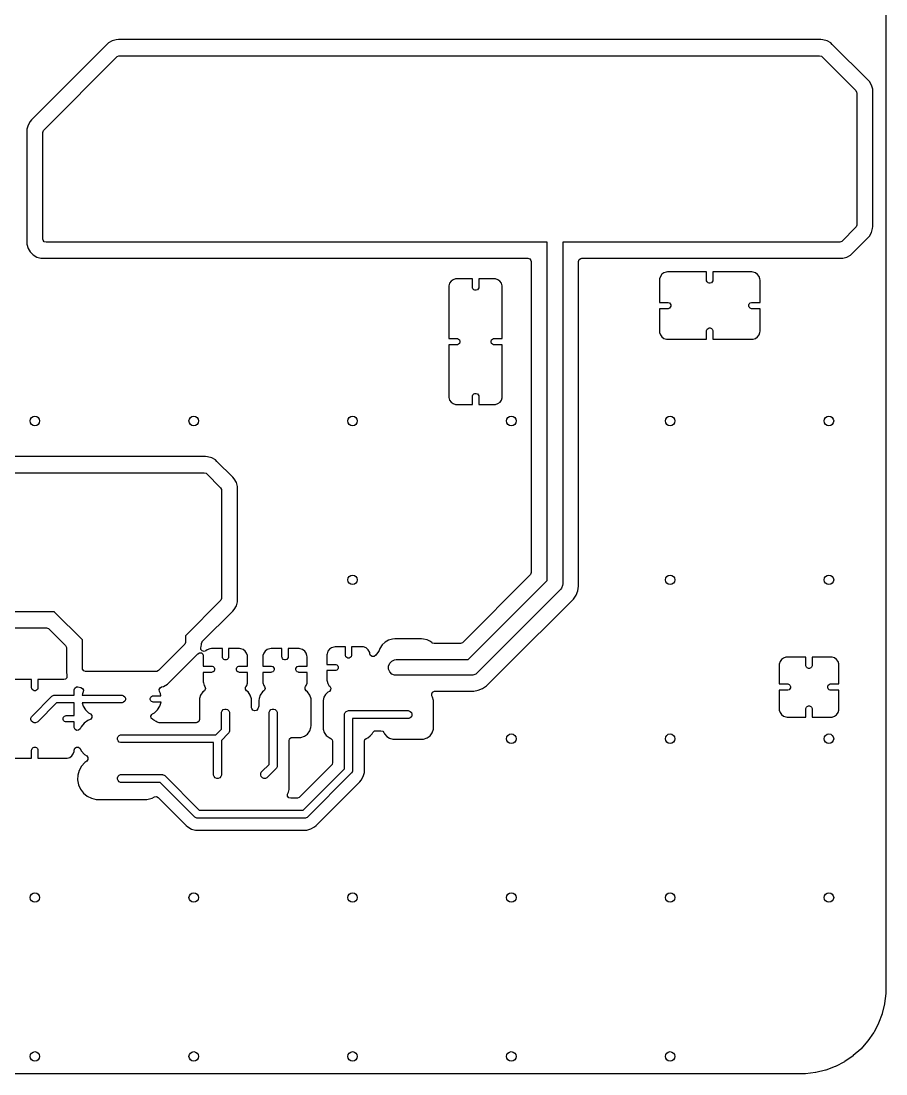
# Model space of a CAD drawing. Header units: inches. Extents: x 5.8 to 18, y -6.4 to -1.3.
# Drawn here: x 16.918 to 18.007, y -6.36 to -5.035 of the extents above; entities that cross this region are included whole.
import ezdxf

# ---------------------------------------------------------------- set-up
doc = ezdxf.new("R2010")
doc.units = ezdxf.units.IN
doc.header["$MEASUREMENT"] = 0
doc.layers.add('F.Cu', color=13, linetype='CONTINUOUS', true_color=0xc83434)

msp = doc.modelspace()

# ---------------------------------------------------------------- linework, layer by layer
at = {"layer": 'F.Cu', "linetype": 'CONTINUOUS'}
for p, q in [((18.0074, -4.1264), (18.0074, -6.2523)), ((17.0282, -5.0623), (17.0262, -5.0641)), ((17.0328, -5.0596), (17.0282, -5.0623)), ((17.038, -5.0582), (17.0328, -5.0596)), ((17.0407, -5.0581), (17.038, -5.0582)), ((17.9255, -5.0581), (17.0407, -5.0581)), ((17.9281, -5.0583), (17.9255, -5.0581)), ((17.9333, -5.0597), (17.9281, -5.0583)), ((17.9379, -5.0623), (17.9333, -5.0597)), ((17.9398, -5.0641), (17.9379, -5.0623)), ((17.0262, -5.0641), (16.9315, -5.1591)), ((17.9848, -5.1091), (17.9398, -5.0641)), ((16.9468, -5.1722), (17.0393, -5.0794)), ((17.0393, -5.0794), (17.0415, -5.0783)), ((17.0415, -5.0783), (17.0422, -5.0783)), ((17.0422, -5.0783), (17.9239, -5.0783)), ((17.9239, -5.0783), (17.9262, -5.079)), ((17.9262, -5.079), (17.9267, -5.0794)), ((17.9267, -5.0794), (17.9694, -5.1222)), ((17.9866, -5.111), (17.9848, -5.1091)), ((17.9893, -5.1155), (17.9866, -5.111)), ((17.9907, -5.1206), (17.9893, -5.1155)), ((17.9694, -5.1222), (17.9705, -5.1244)), ((17.9705, -5.1244), (17.9706, -5.125)), ((17.9706, -5.125), (17.9706, -5.2915)), ((17.9907, -5.1233), (17.9907, -5.1206)), ((17.9907, -5.2932), (17.9907, -5.1233)), ((16.927, -5.1656), (16.9256, -5.1707)), ((16.9297, -5.161), (16.927, -5.1656)), ((16.9315, -5.1591), (16.9297, -5.161)), ((16.9256, -5.1707), (16.9255, -5.1733)), ((16.9255, -5.1733), (16.9255, -5.3131)), ((16.9456, -5.175), (16.9464, -5.1726)), ((16.9456, -5.3092), (16.9456, -5.175)), ((16.9464, -5.1726), (16.9468, -5.1722)), ((17.9694, -5.2943), (17.9517, -5.3121)), ((17.9698, -5.2939), (17.9694, -5.2943)), ((17.9706, -5.2915), (17.9698, -5.2939)), ((17.9865, -5.3055), (17.9892, -5.3009)), ((17.9892, -5.3009), (17.9906, -5.2958)), ((17.9906, -5.2958), (17.9907, -5.2932)), ((16.9255, -5.3131), (16.9256, -5.3157)), ((16.9458, -5.3105), (16.9456, -5.3092)), ((16.9473, -5.3125), (16.9458, -5.3105)), ((16.9496, -5.3132), (16.9473, -5.3125)), ((17.5807, -5.3132), (16.9496, -5.3132)), ((17.5807, -5.7392), (17.5807, -5.3132)), ((17.9489, -5.3132), (17.6004, -5.3132)), ((17.6004, -5.3132), (17.6004, -5.7432)), ((17.9495, -5.3132), (17.9489, -5.3132)), ((17.9517, -5.3121), (17.9495, -5.3132)), ((17.9648, -5.3274), (17.9847, -5.3075)), ((17.9847, -5.3075), (17.9865, -5.3055)), ((16.9256, -5.3157), (16.927, -5.3209)), ((16.927, -5.3209), (16.9296, -5.3254)), ((16.9296, -5.3254), (16.9333, -5.3292)), ((17.9629, -5.3293), (17.9648, -5.3274)), ((16.9333, -5.3292), (16.9379, -5.3318)), ((16.9379, -5.3318), (16.943, -5.3333)), ((16.943, -5.3333), (16.9456, -5.3334)), ((16.9456, -5.3334), (17.5565, -5.3334)), ((17.5565, -5.3334), (17.5589, -5.3341)), ((17.5589, -5.3341), (17.5603, -5.3361)), ((17.5603, -5.3361), (17.5605, -5.3374)), ((17.5605, -5.3374), (17.5605, -5.7291)), ((17.6204, -5.3374), (17.6212, -5.335)), ((17.6204, -5.3608), (17.6204, -5.3374)), ((17.6212, -5.335), (17.6232, -5.3336)), ((17.6232, -5.3336), (17.6244, -5.3334)), ((17.6244, -5.3334), (17.9506, -5.3334)), ((17.9506, -5.3334), (17.9532, -5.3333)), ((17.9532, -5.3333), (17.9583, -5.3319)), ((17.9583, -5.3319), (17.9629, -5.3293)), ((17.7252, -5.3535), (17.7233, -5.3561)), ((17.7277, -5.3517), (17.7252, -5.3535)), ((17.7308, -5.3507), (17.7277, -5.3517)), ((17.7324, -5.3506), (17.7308, -5.3507)), ((17.7815, -5.3506), (17.7324, -5.3506)), ((17.7815, -5.3508), (17.7815, -5.3506)), ((17.7815, -5.3608), (17.7815, -5.3508)), ((17.8385, -5.3506), (17.7894, -5.3506)), ((17.7894, -5.3506), (17.7894, -5.3508)), ((17.7894, -5.3508), (17.7894, -5.3608)), ((17.8401, -5.3507), (17.8385, -5.3506)), ((17.8433, -5.3517), (17.8401, -5.3507)), ((17.8458, -5.3536), (17.8433, -5.3517)), ((17.8477, -5.3562), (17.8458, -5.3536)), ((17.4569, -5.3679), (17.4568, -5.3695)), ((17.4579, -5.3648), (17.4569, -5.3679)), ((17.4597, -5.3622), (17.4579, -5.3648)), ((17.4623, -5.3604), (17.4597, -5.3622)), ((17.4654, -5.3594), (17.4623, -5.3604)), ((17.467, -5.3593), (17.4654, -5.3594)), ((17.4867, -5.3593), (17.467, -5.3593)), ((17.4867, -5.3594), (17.4867, -5.3593)), ((17.4867, -5.3697), (17.4867, -5.3594)), ((17.5141, -5.3593), (17.4945, -5.3593)), ((17.4945, -5.3593), (17.4945, -5.3594)), ((17.4945, -5.3594), (17.4945, -5.3697)), ((17.5156, -5.3594), (17.5141, -5.3593)), ((17.5187, -5.3605), (17.5156, -5.3594)), ((17.5212, -5.3623), (17.5187, -5.3605)), ((17.5231, -5.3649), (17.5212, -5.3623)), ((17.5241, -5.368), (17.5231, -5.3649)), ((17.5242, -5.3696), (17.5241, -5.368)), ((17.6204, -5.7433), (17.6204, -5.3608)), ((17.7224, -5.3592), (17.7223, -5.3608)), ((17.7223, -5.3608), (17.7223, -5.389)), ((17.7233, -5.3561), (17.7224, -5.3592)), ((17.7816, -5.3616), (17.7815, -5.3608)), ((17.7822, -5.363), (17.7816, -5.3616)), ((17.7833, -5.3641), (17.7822, -5.363)), ((17.7847, -5.3647), (17.7833, -5.3641)), ((17.7862, -5.3647), (17.7847, -5.3647)), ((17.7877, -5.3641), (17.7862, -5.3647)), ((17.7887, -5.363), (17.7877, -5.3641)), ((17.7893, -5.3616), (17.7887, -5.363)), ((17.7894, -5.3608), (17.7893, -5.3616)), ((17.8487, -5.3593), (17.8477, -5.3562)), ((17.8488, -5.3609), (17.8487, -5.3593)), ((17.8488, -5.389), (17.8488, -5.3609)), ((17.4568, -5.3695), (17.4568, -5.4344)), ((17.4867, -5.3704), (17.4867, -5.3697)), ((17.4873, -5.3719), (17.4867, -5.3704)), ((17.4884, -5.3729), (17.4873, -5.3719)), ((17.4898, -5.3735), (17.4884, -5.3729)), ((17.4914, -5.3735), (17.4898, -5.3735)), ((17.4928, -5.3729), (17.4914, -5.3735)), ((17.4939, -5.3719), (17.4928, -5.3729)), ((17.4945, -5.3704), (17.4939, -5.3719)), ((17.4945, -5.3697), (17.4945, -5.3704)), ((17.5242, -5.4344), (17.5242, -5.3696)), ((17.7223, -5.389), (17.7325, -5.389)), ((17.7325, -5.389), (17.7333, -5.389)), ((17.7333, -5.389), (17.7347, -5.3896)), ((17.7347, -5.3896), (17.7358, -5.3907)), ((17.7358, -5.3951), (17.7347, -5.3962)), ((17.7358, -5.3907), (17.7364, -5.3921)), ((17.7364, -5.3937), (17.7358, -5.3951)), ((17.7364, -5.3921), (17.7364, -5.3937)), ((17.8348, -5.3921), (17.8353, -5.3907)), ((17.8348, -5.3937), (17.8348, -5.3921)), ((17.8353, -5.3951), (17.8348, -5.3937)), ((17.8353, -5.3907), (17.8364, -5.3896)), ((17.8364, -5.3962), (17.8353, -5.3951)), ((17.8364, -5.3896), (17.8379, -5.389)), ((17.8379, -5.389), (17.8386, -5.389)), ((17.8386, -5.389), (17.8488, -5.389)), ((17.7325, -5.3968), (17.7223, -5.3968)), ((17.7223, -5.3968), (17.7223, -5.4251)), ((17.7333, -5.3968), (17.7325, -5.3968)), ((17.7347, -5.3962), (17.7333, -5.3968)), ((17.8379, -5.3968), (17.8364, -5.3962)), ((17.8386, -5.3968), (17.8379, -5.3968)), ((17.8488, -5.3968), (17.8386, -5.3968)), ((17.8488, -5.4251), (17.8488, -5.3968)), ((17.7833, -5.4217), (17.7847, -5.4211)), ((17.7847, -5.4211), (17.7862, -5.4211)), ((17.7862, -5.4211), (17.7877, -5.4217)), ((17.4568, -5.4344), (17.467, -5.4344)), ((17.467, -5.4344), (17.4677, -5.4345)), ((17.4677, -5.4345), (17.4692, -5.4351)), ((17.5118, -5.4351), (17.5132, -5.4345)), ((17.5132, -5.4345), (17.514, -5.4344)), ((17.514, -5.4344), (17.5242, -5.4344)), ((17.7223, -5.4251), (17.7224, -5.4266)), ((17.7224, -5.4266), (17.7234, -5.4297)), ((17.7234, -5.4297), (17.7253, -5.4323)), ((17.7253, -5.4323), (17.7278, -5.4342)), ((17.7278, -5.4342), (17.7309, -5.4353)), ((17.7815, -5.425), (17.7816, -5.4242)), ((17.7815, -5.4352), (17.7815, -5.425)), ((17.7816, -5.4242), (17.7822, -5.4228)), ((17.7822, -5.4228), (17.7833, -5.4217)), ((17.7877, -5.4217), (17.7887, -5.4228)), ((17.7887, -5.4228), (17.7893, -5.4242)), ((17.7893, -5.4242), (17.7894, -5.425)), ((17.7894, -5.425), (17.7894, -5.4352)), ((17.8401, -5.4353), (17.8433, -5.4343)), ((17.8433, -5.4343), (17.8458, -5.4324)), ((17.8458, -5.4324), (17.8477, -5.4298)), ((17.8477, -5.4298), (17.8487, -5.4267)), ((17.8487, -5.4267), (17.8488, -5.4251)), ((17.467, -5.4423), (17.4568, -5.4423)), ((17.4568, -5.4423), (17.4568, -5.5072)), ((17.4677, -5.4422), (17.467, -5.4423)), ((17.4692, -5.4416), (17.4677, -5.4422)), ((17.4692, -5.4351), (17.4702, -5.4362)), ((17.4702, -5.4406), (17.4692, -5.4416)), ((17.4702, -5.4362), (17.4708, -5.4376)), ((17.4708, -5.4391), (17.4702, -5.4406)), ((17.4708, -5.4376), (17.4708, -5.4391)), ((17.5102, -5.4376), (17.5107, -5.4362)), ((17.5102, -5.4391), (17.5102, -5.4376)), ((17.5107, -5.4406), (17.5102, -5.4391)), ((17.5107, -5.4362), (17.5118, -5.4351)), ((17.5118, -5.4416), (17.5107, -5.4406)), ((17.5132, -5.4422), (17.5118, -5.4416)), ((17.514, -5.4423), (17.5132, -5.4422)), ((17.5242, -5.4423), (17.514, -5.4423)), ((17.5242, -5.5072), (17.5242, -5.4423)), ((17.7309, -5.4353), (17.7324, -5.4354)), ((17.7324, -5.4354), (17.7815, -5.4354)), ((17.7815, -5.4354), (17.7815, -5.4352)), ((17.7894, -5.4352), (17.7894, -5.4354)), ((17.7894, -5.4354), (17.8385, -5.4354)), ((17.8385, -5.4354), (17.8401, -5.4353)), ((17.4568, -5.5072), (17.4569, -5.5088)), ((17.4569, -5.5088), (17.4579, -5.5119)), ((17.4579, -5.5119), (17.4597, -5.5145)), ((17.4867, -5.5065), (17.4873, -5.5051)), ((17.4867, -5.5073), (17.4867, -5.5065)), ((17.4867, -5.5173), (17.4867, -5.5073)), ((17.4873, -5.5051), (17.4884, -5.504)), ((17.4884, -5.504), (17.4898, -5.5034)), ((17.4898, -5.5034), (17.4914, -5.5034)), ((17.4914, -5.5034), (17.4928, -5.504)), ((17.4928, -5.504), (17.4939, -5.5051)), ((17.4939, -5.5051), (17.4945, -5.5065)), ((17.4945, -5.5065), (17.4945, -5.5073)), ((17.4945, -5.5073), (17.4945, -5.5173)), ((17.5214, -5.5145), (17.5232, -5.512)), ((17.5232, -5.512), (17.5242, -5.5089)), ((17.5242, -5.5089), (17.5242, -5.5072)), ((17.4597, -5.5145), (17.4623, -5.5164)), ((17.4623, -5.5164), (17.4654, -5.5174)), ((17.4654, -5.5174), (17.467, -5.5174)), ((17.467, -5.5174), (17.4867, -5.5174)), ((17.4867, -5.5174), (17.4867, -5.5173)), ((17.4945, -5.5173), (17.4945, -5.5174)), ((17.4945, -5.5174), (17.5142, -5.5174)), ((17.5142, -5.5174), (17.5158, -5.5174)), ((17.5158, -5.5174), (17.5188, -5.5164)), ((17.5188, -5.5164), (17.5214, -5.5145)), ((17.1505, -5.5831), (16.8355, -5.5831)), ((17.1531, -5.5833), (17.1505, -5.5831)), ((17.1583, -5.5847), (17.1531, -5.5833)), ((17.1629, -5.5873), (17.1583, -5.5847)), ((17.1648, -5.5891), (17.1629, -5.5873)), ((17.1848, -5.6091), (17.1648, -5.5891)), ((16.8256, -5.6033), (17.1489, -5.6033)), ((17.1489, -5.6033), (17.1512, -5.604)), ((17.1512, -5.604), (17.1517, -5.6044)), ((17.1517, -5.6044), (17.1694, -5.6222)), ((17.1866, -5.611), (17.1848, -5.6091)), ((17.1893, -5.6155), (17.1866, -5.611)), ((17.1907, -5.6206), (17.1893, -5.6155)), ((17.1694, -5.6222), (17.1705, -5.6244)), ((17.1705, -5.6244), (17.1706, -5.625)), ((17.1706, -5.625), (17.1706, -5.7616)), ((17.1907, -5.6233), (17.1907, -5.6206)), ((17.1907, -5.7631), (17.1907, -5.6233)), ((17.5594, -5.7319), (17.4739, -5.8174)), ((17.4811, -5.8387), (17.5807, -5.7392)), ((17.5598, -5.7315), (17.5594, -5.7319)), ((17.5605, -5.7291), (17.5598, -5.7315)), ((17.5975, -5.7502), (17.4922, -5.8555)), ((17.5987, -5.7487), (17.5975, -5.7502)), ((17.6002, -5.7452), (17.5987, -5.7487)), ((17.5987, -5.7487), (17.5987, -5.7487)), ((17.6004, -5.7432), (17.6002, -5.7452)), ((17.6171, -5.7575), (17.6193, -5.752)), ((17.6193, -5.752), (17.6204, -5.7462)), ((17.6204, -5.7462), (17.6204, -5.7433)), ((17.1694, -5.7644), (17.1252, -5.8086)), ((17.1698, -5.7639), (17.1694, -5.7644)), ((17.1706, -5.7616), (17.1698, -5.7639)), ((17.1893, -5.7709), (17.1906, -5.7658)), ((17.1906, -5.7658), (17.1907, -5.7631)), ((17.5305, -5.8457), (17.6117, -5.7645)), ((17.6117, -5.7645), (17.6138, -5.7624)), ((17.6138, -5.7624), (17.6171, -5.7575)), ((16.9601, -5.7786), (16.6894, -5.7786)), ((16.9603, -5.7787), (16.9601, -5.7786)), ((16.9954, -5.8138), (16.9603, -5.7787)), ((16.9603, -5.7787), (16.9603, -5.7787)), ((17.1464, -5.8159), (17.1848, -5.7775)), ((17.1848, -5.7775), (17.1866, -5.7756)), ((17.1866, -5.7756), (17.1893, -5.7709)), ((16.7674, -5.7987), (16.9502, -5.7987)), ((16.9502, -5.7987), (16.9526, -5.7995)), ((16.9526, -5.7995), (16.9531, -5.7999)), ((16.9531, -5.7999), (16.9741, -5.821)), ((16.9954, -5.8139), (16.9954, -5.8138)), ((16.9954, -5.8138), (16.9954, -5.8138)), ((16.9954, -5.8496), (16.9954, -5.8139)), ((17.1243, -5.8193), (17.1239, -5.8197)), ((17.1251, -5.8169), (17.1243, -5.8193)), ((17.1252, -5.8086), (17.1251, -5.8088)), ((17.1251, -5.8088), (17.1251, -5.8169)), ((17.1252, -5.8086), (17.1252, -5.8086)), ((17.1452, -5.8197), (17.1453, -5.8184)), ((17.1453, -5.8184), (17.1462, -5.8161)), ((17.1462, -5.8161), (17.1464, -5.8159)), ((17.3766, -5.8166), (17.3728, -5.8202)), ((17.3811, -5.8141), (17.3766, -5.8166)), ((17.3861, -5.8127), (17.3811, -5.8141)), ((17.3887, -5.8126), (17.3861, -5.8127)), ((17.4225, -5.8126), (17.3887, -5.8126)), ((17.4249, -5.8127), (17.4225, -5.8126)), ((17.4296, -5.8138), (17.4249, -5.8127)), ((17.434, -5.816), (17.4296, -5.8138)), ((17.4359, -5.8176), (17.434, -5.816)), ((17.4361, -5.8178), (17.4359, -5.8176)), ((17.4384, -5.8185), (17.4361, -5.8178)), ((17.4711, -5.8185), (17.4384, -5.8185)), ((17.4717, -5.8185), (17.4711, -5.8185)), ((17.4739, -5.8174), (17.4717, -5.8185)), ((16.9741, -5.821), (16.9752, -5.8232)), ((16.9752, -5.8232), (16.9753, -5.8238)), ((16.9753, -5.8238), (16.9753, -5.8535)), ((17.1239, -5.8197), (17.0913, -5.8524)), ((17.1393, -5.8329), (17.1408, -5.8312)), ((17.1408, -5.8312), (17.1429, -5.8299)), ((17.1429, -5.8299), (17.1453, -5.8302)), ((17.1446, -5.8236), (17.1448, -5.8223)), ((17.1447, -5.8258), (17.1446, -5.8236)), ((17.1463, -5.8277), (17.1447, -5.8258)), ((17.1448, -5.8223), (17.1452, -5.8197)), ((17.1453, -5.8302), (17.1472, -5.8318)), ((17.1486, -5.8284), (17.1463, -5.8277)), ((17.1472, -5.8318), (17.1477, -5.8338)), ((17.151, -5.8275), (17.1486, -5.8284)), ((17.1525, -5.8263), (17.151, -5.8275)), ((17.1561, -5.8249), (17.1525, -5.8263)), ((17.158, -5.8248), (17.1561, -5.8249)), ((17.1717, -5.8248), (17.158, -5.8248)), ((17.1717, -5.835), (17.1717, -5.8248)), ((17.1932, -5.8248), (17.1796, -5.8248)), ((17.1796, -5.8248), (17.1796, -5.835)), ((17.1948, -5.8249), (17.1932, -5.8248)), ((17.1978, -5.826), (17.1948, -5.8249)), ((17.2004, -5.8279), (17.1978, -5.826)), ((17.2022, -5.8305), (17.2004, -5.8279)), ((17.2032, -5.8335), (17.2022, -5.8305)), ((17.2238, -5.8304), (17.2228, -5.8335)), ((17.2257, -5.8278), (17.2238, -5.8304)), ((17.2283, -5.8259), (17.2257, -5.8278)), ((17.2314, -5.8249), (17.2283, -5.8259)), ((17.233, -5.8248), (17.2314, -5.8249)), ((17.2467, -5.8248), (17.233, -5.8248)), ((17.2467, -5.835), (17.2467, -5.8248)), ((17.2682, -5.8248), (17.2546, -5.8248)), ((17.2546, -5.8248), (17.2546, -5.835)), ((17.2698, -5.8249), (17.2682, -5.8248)), ((17.2728, -5.826), (17.2698, -5.8249)), ((17.2754, -5.8279), (17.2728, -5.826)), ((17.2772, -5.8305), (17.2754, -5.8279)), ((17.2782, -5.8335), (17.2772, -5.8305)), ((17.3035, -5.8312), (17.3034, -5.8328)), ((17.3046, -5.8282), (17.3035, -5.8312)), ((17.3065, -5.8256), (17.3046, -5.8282)), ((17.3091, -5.8238), (17.3065, -5.8256)), ((17.3122, -5.8228), (17.3091, -5.8238)), ((17.3137, -5.8227), (17.3122, -5.8228)), ((17.3266, -5.8227), (17.3137, -5.8227)), ((17.3266, -5.8329), (17.3266, -5.8227)), ((17.3474, -5.8227), (17.3345, -5.8227)), ((17.3345, -5.8227), (17.3345, -5.8329)), ((17.3493, -5.8227), (17.3474, -5.8227)), ((17.3527, -5.824), (17.3493, -5.8227)), ((17.3555, -5.8264), (17.3527, -5.824)), ((17.3572, -5.8297), (17.3555, -5.8264)), ((17.3575, -5.8315), (17.3572, -5.8297)), ((17.3583, -5.8333), (17.3575, -5.8315)), ((17.3656, -5.8319), (17.3648, -5.8331)), ((17.3674, -5.8295), (17.3656, -5.8319)), ((17.3684, -5.8284), (17.3674, -5.8295)), ((17.3692, -5.8271), (17.3684, -5.8284)), ((17.3701, -5.8246), (17.3692, -5.8271)), ((17.3728, -5.8202), (17.3701, -5.8246)), ((17.1043, -5.8678), (17.1393, -5.8329)), ((17.1477, -5.8338), (17.1477, -5.8468)), ((17.1718, -5.8358), (17.1717, -5.835)), ((17.1724, -5.8372), (17.1718, -5.8358)), ((17.1734, -5.8383), (17.1724, -5.8372)), ((17.1749, -5.8389), (17.1734, -5.8383)), ((17.1764, -5.8389), (17.1749, -5.8389)), ((17.1778, -5.8383), (17.1764, -5.8389)), ((17.1789, -5.8372), (17.1778, -5.8383)), ((17.1795, -5.8358), (17.1789, -5.8372)), ((17.1796, -5.835), (17.1795, -5.8358)), ((17.2033, -5.8351), (17.2032, -5.8335)), ((17.2033, -5.8468), (17.2033, -5.8351)), ((17.2228, -5.8335), (17.2227, -5.8351)), ((17.2227, -5.8351), (17.2227, -5.8468)), ((17.2468, -5.8358), (17.2467, -5.835)), ((17.2474, -5.8372), (17.2468, -5.8358)), ((17.2484, -5.8383), (17.2474, -5.8372)), ((17.2499, -5.8389), (17.2484, -5.8383)), ((17.2514, -5.8389), (17.2499, -5.8389)), ((17.2528, -5.8383), (17.2514, -5.8389)), ((17.2539, -5.8372), (17.2528, -5.8383)), ((17.2545, -5.8358), (17.2539, -5.8372)), ((17.2546, -5.835), (17.2545, -5.8358)), ((17.2783, -5.8351), (17.2782, -5.8335)), ((17.2783, -5.8468), (17.2783, -5.8351)), ((17.3034, -5.8328), (17.3034, -5.8447)), ((17.3034, -5.8447), (17.3136, -5.8447)), ((17.3136, -5.8447), (17.3144, -5.8447)), ((17.3144, -5.8447), (17.3158, -5.8453)), ((17.3158, -5.8453), (17.3169, -5.8464)), ((17.3267, -5.8336), (17.3266, -5.8329)), ((17.3273, -5.835), (17.3267, -5.8336)), ((17.3284, -5.8361), (17.3273, -5.835)), ((17.3298, -5.8367), (17.3284, -5.8361)), ((17.3313, -5.8367), (17.3298, -5.8367)), ((17.3327, -5.8361), (17.3313, -5.8367)), ((17.3338, -5.835), (17.3327, -5.8361)), ((17.3344, -5.8336), (17.3338, -5.835)), ((17.3345, -5.8329), (17.3344, -5.8336)), ((17.3603, -5.8347), (17.3583, -5.8333)), ((17.3628, -5.8347), (17.3603, -5.8347)), ((17.3648, -5.8331), (17.3628, -5.8347)), ((17.3809, -5.8467), (17.3824, -5.8431)), ((17.3824, -5.8431), (17.3851, -5.8404)), ((17.3851, -5.8404), (17.3886, -5.8389)), ((17.3886, -5.8389), (17.3906, -5.8387)), ((17.3906, -5.8387), (17.4811, -5.8387)), ((17.5065, -5.8697), (17.5305, -5.8457)), ((17.873, -5.8442), (17.8729, -5.8457)), ((17.8729, -5.8457), (17.8729, -5.8693)), ((17.874, -5.8411), (17.873, -5.8442)), ((17.8758, -5.8386), (17.874, -5.8411)), ((17.8784, -5.8367), (17.8758, -5.8386)), ((17.8814, -5.8357), (17.8784, -5.8367)), ((17.883, -5.8357), (17.8814, -5.8357)), ((17.9065, -5.8357), (17.883, -5.8357)), ((17.9065, -5.8458), (17.9065, -5.8357)), ((17.938, -5.8357), (17.9144, -5.8357)), ((17.9144, -5.8357), (17.9144, -5.8458)), ((17.9396, -5.8357), (17.938, -5.8357)), ((17.9427, -5.8366), (17.9396, -5.8357)), ((17.9453, -5.8385), (17.9427, -5.8366)), ((17.9472, -5.841), (17.9453, -5.8385)), ((17.9482, -5.8441), (17.9472, -5.841)), ((17.9482, -5.8457), (17.9482, -5.8441)), ((17.9482, -5.8693), (17.9482, -5.8457)), ((16.9753, -5.8535), (16.9753, -5.8548)), ((16.9753, -5.8548), (16.9757, -5.8576)), ((16.9757, -5.8576), (16.976, -5.8589)), ((16.976, -5.8589), (16.9758, -5.8614)), ((16.9956, -5.8508), (16.9954, -5.8496)), ((16.9971, -5.8528), (16.9956, -5.8508)), ((16.9994, -5.8536), (16.9971, -5.8528)), ((17.0884, -5.8536), (16.9994, -5.8536)), ((17.0891, -5.8535), (17.0884, -5.8536)), ((17.0913, -5.8524), (17.0891, -5.8535)), ((17.1477, -5.8468), (17.1579, -5.8468)), ((17.1579, -5.8547), (17.1477, -5.8547)), ((17.1477, -5.8547), (17.1477, -5.8665)), ((17.1579, -5.8468), (17.1587, -5.8469)), ((17.1587, -5.8546), (17.1579, -5.8547)), ((17.1587, -5.8469), (17.1601, -5.8475)), ((17.1601, -5.854), (17.1587, -5.8546)), ((17.1601, -5.8475), (17.1612, -5.8486)), ((17.1612, -5.853), (17.1601, -5.854)), ((17.1612, -5.8486), (17.1618, -5.85)), ((17.1618, -5.8515), (17.1612, -5.853)), ((17.1618, -5.85), (17.1618, -5.8515)), ((17.1893, -5.85), (17.1899, -5.8486)), ((17.1893, -5.8515), (17.1893, -5.85)), ((17.1899, -5.853), (17.1893, -5.8515)), ((17.1899, -5.8486), (17.191, -5.8475)), ((17.191, -5.854), (17.1899, -5.853)), ((17.191, -5.8475), (17.1924, -5.8469)), ((17.1924, -5.8546), (17.191, -5.854)), ((17.1924, -5.8469), (17.1931, -5.8468)), ((17.1931, -5.8547), (17.1924, -5.8546)), ((17.1931, -5.8468), (17.2033, -5.8468)), ((17.2033, -5.8547), (17.1931, -5.8547)), ((17.2033, -5.8665), (17.2033, -5.8547)), ((17.2227, -5.8468), (17.2329, -5.8468)), ((17.2329, -5.8547), (17.2227, -5.8547)), ((17.2227, -5.8547), (17.2227, -5.8665)), ((17.2329, -5.8468), (17.2337, -5.8469)), ((17.2337, -5.8546), (17.2329, -5.8547)), ((17.2337, -5.8469), (17.2351, -5.8475)), ((17.2351, -5.854), (17.2337, -5.8546)), ((17.2351, -5.8475), (17.2362, -5.8486)), ((17.2362, -5.853), (17.2351, -5.854)), ((17.2362, -5.8486), (17.2368, -5.85)), ((17.2368, -5.8515), (17.2362, -5.853)), ((17.2368, -5.85), (17.2368, -5.8515)), ((17.2643, -5.85), (17.2649, -5.8486)), ((17.2643, -5.8515), (17.2643, -5.85)), ((17.2649, -5.853), (17.2643, -5.8515)), ((17.2649, -5.8486), (17.266, -5.8475)), ((17.266, -5.854), (17.2649, -5.853)), ((17.266, -5.8475), (17.2674, -5.8469)), ((17.2674, -5.8546), (17.266, -5.854)), ((17.2674, -5.8469), (17.2681, -5.8468)), ((17.2681, -5.8547), (17.2674, -5.8546)), ((17.2681, -5.8468), (17.2783, -5.8468)), ((17.2783, -5.8547), (17.2681, -5.8547)), ((17.2783, -5.8665), (17.2783, -5.8547)), ((17.3136, -5.8525), (17.3034, -5.8525)), ((17.3034, -5.8525), (17.3034, -5.8645)), ((17.3144, -5.8525), (17.3136, -5.8525)), ((17.3158, -5.8519), (17.3144, -5.8525)), ((17.3169, -5.8508), (17.3158, -5.8519)), ((17.3169, -5.8464), (17.3175, -5.8478)), ((17.3175, -5.8494), (17.3169, -5.8508)), ((17.3175, -5.8478), (17.3175, -5.8494)), ((17.3809, -5.8505), (17.3809, -5.8467)), ((17.3824, -5.8541), (17.3809, -5.8505)), ((17.3851, -5.8568), (17.3824, -5.8541)), ((17.3886, -5.8582), (17.3851, -5.8568)), ((17.3906, -5.8584), (17.3886, -5.8582)), ((17.4852, -5.8584), (17.3906, -5.8584)), ((17.4871, -5.8582), (17.4852, -5.8584)), ((17.4907, -5.8568), (17.4871, -5.8582)), ((17.4922, -5.8555), (17.4907, -5.8568)), ((17.4907, -5.8568), (17.4907, -5.8568)), ((17.9066, -5.8466), (17.9065, -5.8458)), ((17.9072, -5.848), (17.9066, -5.8466)), ((17.9083, -5.8491), (17.9072, -5.848)), ((17.9097, -5.8497), (17.9083, -5.8491)), ((17.9112, -5.8497), (17.9097, -5.8497)), ((17.9127, -5.8491), (17.9112, -5.8497)), ((17.9137, -5.848), (17.9127, -5.8491)), ((17.9143, -5.8466), (17.9137, -5.848)), ((17.9144, -5.8458), (17.9143, -5.8466)), ((16.9315, -5.8638), (16.8962, -5.8638)), ((16.9315, -5.874), (16.9315, -5.8638)), ((16.9721, -5.8638), (16.9394, -5.8638)), ((16.9394, -5.8638), (16.9394, -5.874)), ((16.9741, -5.8633), (16.9721, -5.8638)), ((16.9758, -5.8614), (16.9741, -5.8633)), ((17.095, -5.8731), (17.0976, -5.8723)), ((17.0976, -5.8723), (17.1024, -5.8696)), ((17.1024, -5.8696), (17.1043, -5.8678)), ((17.1477, -5.8665), (17.1478, -5.868)), ((17.1478, -5.868), (17.1488, -5.8711)), ((17.1488, -5.8711), (17.1498, -5.8725)), ((17.2015, -5.8725), (17.2024, -5.8712)), ((17.2024, -5.8712), (17.2033, -5.8681)), ((17.2033, -5.8681), (17.2033, -5.8665)), ((17.2227, -5.8665), (17.2228, -5.868)), ((17.2228, -5.868), (17.2238, -5.8711)), ((17.2238, -5.8711), (17.2248, -5.8725)), ((17.2765, -5.8725), (17.2774, -5.8712)), ((17.2774, -5.8712), (17.2783, -5.8681)), ((17.2783, -5.8681), (17.2783, -5.8665)), ((17.3034, -5.8645), (17.3035, -5.8659)), ((17.3035, -5.8659), (17.3043, -5.8687)), ((17.3043, -5.8687), (17.3059, -5.8712)), ((17.3059, -5.8712), (17.3071, -5.8722)), ((17.3071, -5.8722), (17.3083, -5.8744)), ((17.4994, -5.875), (17.5044, -5.8717)), ((17.5044, -5.8717), (17.5065, -5.8697)), ((17.8729, -5.8693), (17.8831, -5.8693)), ((17.8831, -5.8693), (17.8839, -5.8693)), ((17.8839, -5.8693), (17.8853, -5.8699)), ((17.8853, -5.8699), (17.8864, -5.871)), ((17.8864, -5.871), (17.887, -5.8724)), ((17.9342, -5.8724), (17.9348, -5.871)), ((17.9348, -5.871), (17.9358, -5.8699)), ((17.9358, -5.8699), (17.9373, -5.8693)), ((17.9373, -5.8693), (17.938, -5.8693)), ((17.938, -5.8693), (17.9482, -5.8693)), ((16.9316, -5.8748), (16.9315, -5.874)), ((16.9322, -5.8762), (16.9316, -5.8748)), ((16.932, -5.9097), (16.957, -5.8847)), ((16.9333, -5.8773), (16.9322, -5.8762)), ((16.9347, -5.8779), (16.9333, -5.8773)), ((16.9362, -5.8779), (16.9347, -5.8779)), ((16.9377, -5.8773), (16.9362, -5.8779)), ((16.9387, -5.8762), (16.9377, -5.8773)), ((16.9393, -5.8748), (16.9387, -5.8762)), ((16.9394, -5.874), (16.9393, -5.8748)), ((16.957, -5.8847), (16.9578, -5.8841)), ((16.9578, -5.8841), (16.9596, -5.8833)), ((16.9596, -5.8833), (16.9606, -5.8832)), ((16.9596, -5.8833), (16.9596, -5.8833)), ((16.9606, -5.8832), (16.985, -5.8832)), ((16.985, -5.8768), (16.9858, -5.8744)), ((16.985, -5.8832), (16.985, -5.8768)), ((16.9858, -5.8744), (16.9878, -5.8729)), ((16.9878, -5.8729), (16.9898, -5.8728)), ((16.9898, -5.8728), (16.9936, -5.8736)), ((16.9936, -5.8736), (16.9957, -5.8749)), ((16.9954, -5.8816), (16.9951, -5.8832)), ((16.9951, -5.8832), (17.0446, -5.8832)), ((16.9964, -5.8791), (16.9954, -5.8816)), ((16.9957, -5.8749), (16.9967, -5.8771)), ((16.9967, -5.8771), (16.9964, -5.8791)), ((17.0446, -5.8832), (17.0455, -5.8833)), ((17.0455, -5.8833), (17.0473, -5.8841)), ((17.0473, -5.8841), (17.0487, -5.8855)), ((17.0487, -5.8855), (17.0495, -5.8873)), ((17.0814, -5.886), (17.0825, -5.8849)), ((17.0825, -5.8849), (17.0839, -5.8843)), ((17.0839, -5.8843), (17.0847, -5.8842)), ((17.0847, -5.8842), (17.0943, -5.8842)), ((17.0922, -5.8762), (17.0934, -5.874)), ((17.0925, -5.8787), (17.0922, -5.8762)), ((17.0937, -5.8812), (17.0925, -5.8787)), ((17.0934, -5.874), (17.095, -5.8731)), ((17.0943, -5.8842), (17.0937, -5.8812)), ((17.1443, -5.8833), (17.1429, -5.8878)), ((17.1471, -5.8794), (17.1443, -5.8833)), ((17.149, -5.8779), (17.1471, -5.8794)), ((17.1497, -5.8772), (17.149, -5.8779)), ((17.1505, -5.8749), (17.1497, -5.8772)), ((17.1498, -5.8725), (17.1505, -5.8749)), ((17.2009, -5.8758), (17.201, -5.8734)), ((17.2022, -5.8779), (17.2009, -5.8758)), ((17.201, -5.8734), (17.2015, -5.8725)), ((17.2041, -5.8794), (17.2022, -5.8779)), ((17.2069, -5.8833), (17.2041, -5.8794)), ((17.2084, -5.8879), (17.2069, -5.8833)), ((17.2193, -5.8833), (17.2179, -5.8878)), ((17.2221, -5.8794), (17.2193, -5.8833)), ((17.224, -5.8779), (17.2221, -5.8794)), ((17.2247, -5.8772), (17.224, -5.8779)), ((17.2255, -5.8749), (17.2247, -5.8772)), ((17.2248, -5.8725), (17.2255, -5.8749)), ((17.2759, -5.8758), (17.276, -5.8734)), ((17.2772, -5.8779), (17.2759, -5.8758)), ((17.276, -5.8734), (17.2765, -5.8725)), ((17.2791, -5.8794), (17.2772, -5.8779)), ((17.2819, -5.8833), (17.2791, -5.8794)), ((17.2834, -5.8879), (17.2819, -5.8833)), ((17.3016, -5.8825), (17.2995, -5.886)), ((17.3045, -5.8797), (17.3016, -5.8825)), ((17.3064, -5.8786), (17.3045, -5.8797)), ((17.308, -5.8768), (17.3064, -5.8786)), ((17.3083, -5.8744), (17.308, -5.8768)), ((17.4353, -5.8817), (17.4365, -5.8795)), ((17.4356, -5.8841), (17.4353, -5.8817)), ((17.4365, -5.8861), (17.4356, -5.8841)), ((17.4365, -5.8795), (17.4387, -5.8785)), ((17.4387, -5.8785), (17.4392, -5.8785)), ((17.4392, -5.8785), (17.4852, -5.8785)), ((17.4852, -5.8785), (17.4882, -5.8784)), ((17.4882, -5.8784), (17.494, -5.8772)), ((17.494, -5.8772), (17.4994, -5.875)), ((17.8831, -5.8771), (17.8729, -5.8771)), ((17.8729, -5.8771), (17.8729, -5.9007)), ((17.8839, -5.8771), (17.8831, -5.8771)), ((17.8853, -5.8765), (17.8839, -5.8771)), ((17.8864, -5.8754), (17.8853, -5.8765)), ((17.887, -5.874), (17.8864, -5.8754)), ((17.887, -5.8724), (17.887, -5.874)), ((17.9342, -5.874), (17.9342, -5.8724)), ((17.9348, -5.8754), (17.9342, -5.874)), ((17.9358, -5.8765), (17.9348, -5.8754)), ((17.9373, -5.8771), (17.9358, -5.8765)), ((17.938, -5.8771), (17.9373, -5.8771)), ((17.9482, -5.8771), (17.938, -5.8771)), ((17.9482, -5.9007), (17.9482, -5.8771)), ((16.9626, -5.8932), (16.9391, -5.9168)), ((16.985, -5.8932), (16.9626, -5.8932)), ((16.985, -5.9092), (16.985, -5.8932)), ((17.0446, -5.8932), (16.9951, -5.8932)), ((16.9951, -5.8932), (16.9964, -5.8973)), ((16.9964, -5.8973), (16.9992, -5.9018)), ((17.0455, -5.8932), (17.0446, -5.8932)), ((17.0473, -5.8924), (17.0455, -5.8932)), ((17.0487, -5.891), (17.0473, -5.8924)), ((17.0495, -5.8892), (17.0487, -5.891)), ((17.0495, -5.8873), (17.0495, -5.8892)), ((17.0808, -5.8874), (17.0814, -5.886)), ((17.0808, -5.8889), (17.0808, -5.8874)), ((17.0814, -5.8904), (17.0808, -5.8889)), ((17.0825, -5.8914), (17.0814, -5.8904)), ((17.0839, -5.892), (17.0825, -5.8914)), ((17.0847, -5.8921), (17.0839, -5.892)), ((17.0945, -5.8921), (17.0847, -5.8921)), ((17.0901, -5.9018), (17.0929, -5.8972)), ((17.0929, -5.8972), (17.0945, -5.8921)), ((17.1429, -5.8878), (17.1428, -5.8902)), ((17.1428, -5.8902), (17.1428, -5.9142)), ((17.2084, -5.8902), (17.2084, -5.8879)), ((17.2084, -5.8992), (17.2084, -5.8902)), ((17.2175, -5.8971), (17.2162, -5.9006)), ((17.2178, -5.8956), (17.2175, -5.8971)), ((17.2179, -5.8878), (17.2178, -5.8902)), ((17.2178, -5.8902), (17.2178, -5.8956)), ((17.2834, -5.8902), (17.2834, -5.8879)), ((17.2834, -5.9216), (17.2834, -5.8902)), ((17.2995, -5.886), (17.2985, -5.89)), ((17.2985, -5.89), (17.2985, -5.8921)), ((17.2985, -5.8921), (17.2985, -5.9237)), ((17.4375, -5.8902), (17.4365, -5.8861)), ((17.4376, -5.8922), (17.4375, -5.8902)), ((17.4376, -5.9237), (17.4376, -5.8922)), ((17.9066, -5.9), (17.9072, -5.8986)), ((17.9072, -5.8986), (17.9083, -5.8975)), ((17.9083, -5.8975), (17.9097, -5.8969)), ((17.9097, -5.8969), (17.9112, -5.8969)), ((17.9112, -5.8969), (17.9127, -5.8975)), ((17.9127, -5.8975), (17.9137, -5.8986)), ((17.9137, -5.8986), (17.9143, -5.9)), ((16.9306, -5.9123), (16.9314, -5.9105)), ((16.9314, -5.9105), (16.932, -5.9097)), ((16.971, -5.9124), (16.9716, -5.911)), ((16.9716, -5.911), (16.9727, -5.9099)), ((16.9727, -5.9099), (16.9741, -5.9093)), ((16.9741, -5.9093), (16.9748, -5.9092)), ((16.9748, -5.9092), (16.985, -5.9092)), ((16.9992, -5.9018), (17.0031, -5.9056)), ((17.0031, -5.9056), (17.0055, -5.907)), ((17.0055, -5.907), (17.0071, -5.9089)), ((17.0073, -5.9114), (17.006, -5.9135)), ((17.0071, -5.9089), (17.0073, -5.9114)), ((17.0817, -5.9099), (17.0827, -5.9077)), ((17.0822, -5.9124), (17.0817, -5.9099)), ((17.0827, -5.9077), (17.0836, -5.907)), ((17.0836, -5.907), (17.0861, -5.9056)), ((17.0861, -5.9056), (17.0901, -5.9018)), ((17.1706, -5.9048), (17.1714, -5.903)), ((17.1706, -5.9058), (17.1706, -5.9048)), ((17.1706, -5.9262), (17.1706, -5.9058)), ((17.1714, -5.903), (17.1728, -5.9016)), ((17.1728, -5.9016), (17.1746, -5.9009)), ((17.1746, -5.9009), (17.1765, -5.9009)), ((17.1765, -5.9009), (17.1783, -5.9016)), ((17.1783, -5.9016), (17.1797, -5.903)), ((17.1797, -5.903), (17.1805, -5.9048)), ((17.1805, -5.9048), (17.1806, -5.9058)), ((17.1806, -5.9058), (17.1806, -5.9282)), ((17.2086, -5.9002), (17.2084, -5.8992)), ((17.2099, -5.9023), (17.2086, -5.9002)), ((17.2122, -5.9032), (17.2099, -5.9023)), ((17.2146, -5.9026), (17.2122, -5.9032)), ((17.2162, -5.9006), (17.2146, -5.9026)), ((17.2306, -5.9048), (17.2314, -5.903)), ((17.2306, -5.9058), (17.2306, -5.9048)), ((17.2306, -5.9705), (17.2306, -5.9058)), ((17.2314, -5.903), (17.2328, -5.9016)), ((17.2328, -5.9016), (17.2346, -5.9009)), ((17.2346, -5.9009), (17.2365, -5.9009)), ((17.2365, -5.9009), (17.2383, -5.9016)), ((17.2383, -5.9016), (17.2397, -5.903)), ((17.2397, -5.903), (17.2405, -5.9048)), ((17.2405, -5.9048), (17.2406, -5.9058)), ((17.2406, -5.9058), (17.2406, -5.9726)), ((17.3256, -5.9069), (17.3264, -5.9051)), ((17.3256, -5.9079), (17.3256, -5.9069)), ((17.3256, -5.9762), (17.3256, -5.9079)), ((17.3264, -5.9051), (17.3278, -5.9038)), ((17.3278, -5.9038), (17.3296, -5.903)), ((17.3296, -5.903), (17.3306, -5.9029)), ((17.3306, -5.9029), (17.4056, -5.9029)), ((17.4056, -5.9029), (17.4065, -5.903)), ((17.4065, -5.903), (17.4083, -5.9038)), ((17.4083, -5.9121), (17.4065, -5.9128)), ((17.4083, -5.9038), (17.4097, -5.9051)), ((17.4097, -5.9107), (17.4083, -5.9121)), ((17.4097, -5.9051), (17.4105, -5.9069)), ((17.4105, -5.9089), (17.4097, -5.9107)), ((17.4105, -5.9069), (17.4105, -5.9089)), ((17.8729, -5.9007), (17.873, -5.9022)), ((17.873, -5.9022), (17.874, -5.9053)), ((17.874, -5.9053), (17.8759, -5.9079)), ((17.8759, -5.9079), (17.8784, -5.9098)), ((17.8784, -5.9098), (17.8815, -5.9108)), ((17.8815, -5.9108), (17.883, -5.9109)), ((17.883, -5.9109), (17.9065, -5.9109)), ((17.9065, -5.9008), (17.9066, -5.9)), ((17.9065, -5.9109), (17.9065, -5.9008)), ((17.9143, -5.9), (17.9144, -5.9008)), ((17.9144, -5.9008), (17.9144, -5.9109)), ((17.9144, -5.9109), (17.938, -5.9109)), ((17.938, -5.9109), (17.9396, -5.9109)), ((17.9396, -5.9109), (17.9427, -5.9099)), ((17.9427, -5.9099), (17.9453, -5.908)), ((17.9453, -5.908), (17.9471, -5.9054)), ((17.9471, -5.9054), (17.9481, -5.9023)), ((17.9481, -5.9023), (17.9482, -5.9007)), ((16.9306, -5.9142), (16.9306, -5.9123)), ((16.9314, -5.916), (16.9306, -5.9142)), ((16.9328, -5.9174), (16.9314, -5.916)), ((16.9346, -5.9182), (16.9328, -5.9174)), ((16.9365, -5.9182), (16.9346, -5.9182)), ((16.9383, -5.9174), (16.9365, -5.9182)), ((16.9391, -5.9168), (16.9383, -5.9174)), ((16.971, -5.9139), (16.971, -5.9124)), ((16.9716, -5.9154), (16.971, -5.9139)), ((16.9727, -5.9164), (16.9716, -5.9154)), ((16.9741, -5.917), (16.9727, -5.9164)), ((16.9748, -5.9171), (16.9741, -5.917)), ((16.985, -5.9171), (16.9748, -5.9171)), ((16.985, -5.9238), (16.985, -5.9171)), ((16.985, -5.9242), (16.985, -5.9238)), ((16.9861, -5.9265), (16.985, -5.9242)), ((16.994, -5.9232), (16.9925, -5.9258)), ((16.9978, -5.9188), (16.994, -5.9232)), ((17.0024, -5.9153), (16.9978, -5.9188)), ((17.0051, -5.914), (17.0024, -5.9153)), ((17.006, -5.9135), (17.0051, -5.914)), ((17.084, -5.914), (17.0822, -5.9124)), ((17.0855, -5.9147), (17.084, -5.914)), ((17.0883, -5.9164), (17.0855, -5.9147)), ((17.0896, -5.9174), (17.0883, -5.9164)), ((17.092, -5.9182), (17.0896, -5.9174)), ((17.0896, -5.9174), (17.0896, -5.9174)), ((17.1388, -5.9182), (17.092, -5.9182)), ((17.1401, -5.918), (17.1388, -5.9182)), ((17.1421, -5.9165), (17.1401, -5.918)), ((17.1428, -5.9142), (17.1421, -5.9165)), ((17.2819, -5.9285), (17.2833, -5.9239)), ((17.2833, -5.9239), (17.2834, -5.9216)), ((17.2985, -5.9237), (17.2986, -5.926)), ((17.4056, -5.9129), (17.3356, -5.9129)), ((17.3356, -5.9129), (17.3356, -5.9782)), ((17.4065, -5.9128), (17.4056, -5.9129)), ((17.4375, -5.9261), (17.4376, -5.9237)), ((16.9882, -5.9277), (16.9861, -5.9265)), ((16.9907, -5.9274), (16.9882, -5.9277)), ((16.9925, -5.9258), (16.9907, -5.9274)), ((17.0397, -5.9373), (17.0404, -5.9355)), ((17.0397, -5.9392), (17.0397, -5.9373)), ((17.0404, -5.9355), (17.0418, -5.9341)), ((17.0418, -5.9341), (17.0436, -5.9333)), ((17.0436, -5.9333), (17.0446, -5.9332)), ((17.0446, -5.9332), (17.1635, -5.9332)), ((17.1635, -5.9332), (17.1706, -5.9262)), ((17.1791, -5.9318), (17.1706, -5.9403)), ((17.1797, -5.931), (17.1791, -5.9318)), ((17.1804, -5.9292), (17.1797, -5.931)), ((17.1797, -5.931), (17.1797, -5.931)), ((17.1805, -5.9292), (17.1804, -5.9292)), ((17.1806, -5.9282), (17.1805, -5.9292)), ((17.1805, -5.9292), (17.1805, -5.9292)), ((17.2557, -5.9407), (17.2564, -5.9384)), ((17.2564, -5.9384), (17.2584, -5.9369)), ((17.2584, -5.9369), (17.2597, -5.9367)), ((17.2597, -5.9367), (17.2683, -5.9367)), ((17.2683, -5.9367), (17.2706, -5.9366)), ((17.2706, -5.9366), (17.2752, -5.9351)), ((17.2752, -5.9351), (17.2791, -5.9324)), ((17.2791, -5.9324), (17.2819, -5.9285)), ((17.2986, -5.926), (17.3, -5.9303)), ((17.3, -5.9303), (17.3025, -5.9341)), ((17.3025, -5.9341), (17.306, -5.9369)), ((17.306, -5.9369), (17.3082, -5.9379)), ((17.3082, -5.9379), (17.31, -5.9395)), ((17.3513, -5.9392), (17.3529, -5.9379)), ((17.3529, -5.9379), (17.3547, -5.9371)), ((17.3547, -5.9371), (17.3579, -5.9348)), ((17.3579, -5.9348), (17.3604, -5.9319)), ((17.3604, -5.9319), (17.3613, -5.9302)), ((17.3613, -5.9302), (17.3631, -5.9285)), ((17.3631, -5.9285), (17.3648, -5.9281)), ((17.3648, -5.9281), (17.3713, -5.9281)), ((17.3713, -5.9281), (17.3737, -5.9288)), ((17.3737, -5.9288), (17.3749, -5.9302)), ((17.3749, -5.9302), (17.3759, -5.9322)), ((17.3759, -5.9322), (17.3787, -5.9354)), ((17.3787, -5.9354), (17.3823, -5.9377)), ((17.3823, -5.9377), (17.3865, -5.9389)), ((17.4248, -5.9388), (17.4294, -5.9373)), ((17.4294, -5.9373), (17.4332, -5.9345)), ((17.4332, -5.9345), (17.436, -5.9307)), ((17.436, -5.9307), (17.4375, -5.9261)), ((16.9315, -5.9525), (16.9316, -5.9518)), ((16.9316, -5.9518), (16.9322, -5.9504)), ((16.9322, -5.9504), (16.9333, -5.9493)), ((16.9333, -5.9493), (16.9347, -5.9487)), ((16.9347, -5.9487), (16.9362, -5.9487)), ((16.9362, -5.9487), (16.9377, -5.9493)), ((16.9377, -5.9493), (16.9387, -5.9504)), ((16.9387, -5.9504), (16.9393, -5.9518)), ((16.9393, -5.9518), (16.9394, -5.9525)), ((16.985, -5.9525), (16.9859, -5.9502)), ((16.9859, -5.9502), (16.988, -5.9489)), ((16.988, -5.9489), (16.9904, -5.949)), ((16.9904, -5.949), (16.9924, -5.9506)), ((16.9924, -5.9506), (16.9925, -5.9507)), ((16.9925, -5.9507), (16.994, -5.9535)), ((17.0404, -5.941), (17.0397, -5.9392)), ((17.0418, -5.9424), (17.0404, -5.941)), ((17.0436, -5.9432), (17.0418, -5.9424)), ((17.0446, -5.9432), (17.0436, -5.9432)), ((17.1606, -5.9432), (17.0446, -5.9432)), ((17.1606, -5.9832), (17.1606, -5.9432)), ((17.1706, -5.9403), (17.1706, -5.9832)), ((17.2557, -5.9512), (17.2557, -5.9407)), ((17.2559, -5.966), (17.2557, -5.9512)), ((17.2557, -5.9512), (17.2557, -5.9512)), ((17.31, -5.9395), (17.3105, -5.9415)), ((17.3105, -5.9415), (17.3105, -5.9683)), ((17.3506, -5.9415), (17.3513, -5.9392)), ((17.3506, -5.9783), (17.3506, -5.9415)), ((17.3865, -5.9389), (17.3886, -5.9389)), ((17.3886, -5.9389), (17.4224, -5.9389)), ((17.4224, -5.9389), (17.4248, -5.9388)), ((16.8962, -5.9627), (16.9315, -5.9627)), ((16.9315, -5.9627), (16.9315, -5.9525)), ((16.9394, -5.9525), (16.9394, -5.9627)), ((16.9394, -5.9627), (16.9748, -5.9627)), ((16.9748, -5.9627), (16.9764, -5.9627)), ((16.9764, -5.9627), (16.9794, -5.9617)), ((16.9794, -5.9617), (16.982, -5.9598)), ((16.982, -5.9598), (16.9839, -5.9573)), ((16.9839, -5.9573), (16.9849, -5.9542)), ((16.9849, -5.9542), (16.985, -5.9525)), ((16.994, -5.9535), (16.9982, -5.9581)), ((16.9982, -5.9581), (17.0008, -5.9599)), ((17.0008, -5.9599), (17.0023, -5.9619)), ((17.0023, -5.9644), (17.0008, -5.9664)), ((17.0023, -5.9619), (17.0023, -5.9644)), ((16.9913, -5.9782), (16.9896, -5.984)), ((16.9942, -5.9728), (16.9913, -5.9782)), ((16.9983, -5.9682), (16.9942, -5.9728)), ((17.0008, -5.9664), (16.9983, -5.9682)), ((17.0008, -5.9664), (17.0008, -5.9664)), ((17.2213, -5.9797), (17.2306, -5.9705)), ((17.2391, -5.9761), (17.2284, -5.9868)), ((17.2397, -5.9753), (17.2391, -5.9761)), ((17.2405, -5.9735), (17.2397, -5.9753)), ((17.2406, -5.9726), (17.2405, -5.9735)), ((17.2405, -5.9735), (17.2405, -5.9735)), ((17.2559, -6.0002), (17.2559, -5.966)), ((17.3094, -5.9711), (17.2684, -6.0121)), ((17.2735, -6.0282), (17.3256, -5.9762)), ((17.3098, -5.9706), (17.3094, -5.9711)), ((17.3105, -5.9683), (17.3098, -5.9706)), ((17.3356, -5.9782), (17.3355, -5.9792)), ((17.3505, -5.9809), (17.3506, -5.9783)), ((16.9896, -5.984), (16.9894, -5.9901)), ((16.9894, -5.9901), (16.9905, -5.9961)), ((17.0397, -5.9873), (17.0404, -5.9855)), ((17.0397, -5.9892), (17.0397, -5.9873)), ((17.0404, -5.991), (17.0397, -5.9892)), ((17.0404, -5.9855), (17.0418, -5.9841)), ((17.0418, -5.9924), (17.0404, -5.991)), ((17.0418, -5.9841), (17.0436, -5.9833)), ((17.0436, -5.9833), (17.0446, -5.9832)), ((17.0446, -5.9832), (17.0956, -5.9832)), ((17.0956, -5.9832), (17.0965, -5.9833)), ((17.0965, -5.9833), (17.0965, -5.9833)), ((17.0965, -5.9833), (17.0969, -5.9835)), ((17.0969, -5.9835), (17.0983, -5.9841)), ((17.0983, -5.9841), (17.0983, -5.9841)), ((17.0983, -5.9841), (17.0991, -5.9847)), ((17.0991, -5.9847), (17.1426, -6.0282)), ((17.1606, -5.9842), (17.1606, -5.9832)), ((17.1614, -5.986), (17.1606, -5.9842)), ((17.1628, -5.9874), (17.1614, -5.986)), ((17.1646, -5.9882), (17.1628, -5.9874)), ((17.1665, -5.9882), (17.1646, -5.9882)), ((17.1683, -5.9874), (17.1665, -5.9882)), ((17.1697, -5.986), (17.1683, -5.9874)), ((17.1705, -5.9842), (17.1697, -5.986)), ((17.1706, -5.9832), (17.1705, -5.9842)), ((17.22, -5.9823), (17.2207, -5.9805)), ((17.22, -5.9842), (17.22, -5.9823)), ((17.2207, -5.986), (17.22, -5.9842)), ((17.2207, -5.9805), (17.2213, -5.9797)), ((17.2221, -5.9874), (17.2207, -5.986)), ((17.2239, -5.9882), (17.2221, -5.9874)), ((17.2258, -5.9882), (17.2239, -5.9882)), ((17.2276, -5.9874), (17.2258, -5.9882)), ((17.2284, -5.9868), (17.2276, -5.9874)), ((17.3341, -5.9818), (17.2791, -6.0368)), ((17.3347, -5.981), (17.3341, -5.9818)), ((17.3355, -5.9792), (17.3347, -5.981)), ((17.3347, -5.981), (17.3347, -5.981)), ((17.3448, -5.9925), (17.3466, -5.9906)), ((17.3466, -5.9906), (17.3492, -5.986)), ((17.3492, -5.986), (17.3505, -5.9809)), ((16.9905, -5.9961), (16.993, -6.0017)), ((16.993, -6.0017), (16.9967, -6.0066)), ((17.0436, -5.9932), (17.0418, -5.9924)), ((17.0446, -5.9932), (17.0436, -5.9932)), ((17.0935, -5.9932), (17.0446, -5.9932)), ((17.137, -6.0368), (17.0935, -5.9932)), ((17.255, -6.0057), (17.2559, -6.0021)), ((17.2559, -6.0021), (17.2559, -6.0002)), ((17.2898, -6.0475), (17.3448, -5.9925)), ((16.9967, -6.0066), (17.0014, -6.0105)), ((17.0014, -6.0105), (17.0068, -6.0132)), ((17.0068, -6.0132), (17.0128, -6.0146)), ((17.0128, -6.0146), (17.0158, -6.0147)), ((17.0158, -6.0147), (17.0734, -6.0147)), ((17.0734, -6.0147), (17.0767, -6.0146)), ((17.0767, -6.0146), (17.0832, -6.0129)), ((17.0832, -6.0129), (17.0862, -6.0114)), ((17.0862, -6.0114), (17.0886, -6.011)), ((17.0886, -6.011), (17.0908, -6.0121)), ((17.0908, -6.0121), (17.0909, -6.0121)), ((17.0909, -6.0121), (17.1263, -6.0475)), ((17.2539, -6.008), (17.2541, -6.0074)), ((17.2539, -6.0105), (17.2539, -6.008)), ((17.2554, -6.0125), (17.2539, -6.0105)), ((17.2541, -6.0074), (17.255, -6.0057)), ((17.2577, -6.0132), (17.2554, -6.0125)), ((17.2656, -6.0132), (17.2577, -6.0132)), ((17.2662, -6.0132), (17.2656, -6.0132)), ((17.2684, -6.0121), (17.2662, -6.0132)), ((17.1426, -6.0282), (17.2735, -6.0282)), ((17.1378, -6.0374), (17.137, -6.0368)), ((17.1388, -6.0378), (17.1378, -6.0374)), ((17.1378, -6.0374), (17.1378, -6.0374)), ((17.1396, -6.0382), (17.1388, -6.0378)), ((17.1406, -6.0382), (17.1396, -6.0382)), ((17.1396, -6.0382), (17.1396, -6.0382)), ((17.2756, -6.0382), (17.1406, -6.0382)), ((17.2765, -6.0382), (17.2756, -6.0382)), ((17.2773, -6.0378), (17.2765, -6.0382)), ((17.2765, -6.0382), (17.2765, -6.0382)), ((17.2783, -6.0374), (17.2773, -6.0378)), ((17.2791, -6.0368), (17.2783, -6.0374)), ((17.2783, -6.0374), (17.2783, -6.0374)), ((17.1263, -6.0475), (17.1282, -6.0493)), ((17.1282, -6.0493), (17.1328, -6.052)), ((17.1328, -6.052), (17.1379, -6.0533)), ((17.1379, -6.0533), (17.1406, -6.0533)), ((17.1406, -6.0533), (17.2756, -6.0533)), ((17.2756, -6.0533), (17.2782, -6.0532)), ((17.2782, -6.0532), (17.2833, -6.0518)), ((17.2833, -6.0518), (17.2879, -6.0492)), ((17.2879, -6.0492), (17.2898, -6.0475)), ((18.0074, -6.2524), (18.0073, -6.2587)), ((18.0074, -6.2523), (18.0074, -6.2524)), ((18.0073, -6.2591), (18.0057, -6.2716)), ((18.0073, -6.2587), (18.0073, -6.2591)), ((18.0057, -6.2721), (18.0027, -6.2842)), ((18.0057, -6.2716), (18.0057, -6.2721)), ((17.9981, -6.2965), (17.9979, -6.2969)), ((18.0025, -6.2847), (17.9981, -6.2965)), ((18.0027, -6.2842), (18.0025, -6.2847)), ((17.9918, -6.3084), (17.9846, -6.3188)), ((17.992, -6.308), (17.9918, -6.3084)), ((17.9979, -6.2969), (17.992, -6.308)), ((17.9843, -6.3192), (17.976, -6.3286)), ((17.9846, -6.3188), (17.9843, -6.3192)), ((17.9757, -6.3289), (17.9663, -6.3372)), ((17.976, -6.3286), (17.9757, -6.3289)), ((17.9551, -6.3449), (17.944, -6.3508)), ((17.9555, -6.3447), (17.9551, -6.3449)), ((17.9659, -6.3375), (17.9555, -6.3447)), ((17.9663, -6.3372), (17.9659, -6.3375)), ((17.8994, -6.3603), (14.1987, -6.3603)), ((17.8995, -6.3603), (17.8994, -6.3603)), ((17.9058, -6.3602), (17.8995, -6.3603)), ((17.9062, -6.3602), (17.9058, -6.3602)), ((17.9187, -6.3586), (17.9062, -6.3602)), ((17.9192, -6.3586), (17.9187, -6.3586)), ((17.9314, -6.3555), (17.9192, -6.3586)), ((17.9318, -6.3554), (17.9314, -6.3555)), ((17.9436, -6.3509), (17.9318, -6.3554)), ((17.944, -6.3508), (17.9436, -6.3509))]:
    msp.add_line(p, q, dxfattribs=at)
at = {"layer": 'F.Cu'}
for centre in [(16.9356, -5.5382), (17.1356, -5.5382), (17.3356, -5.5382), (17.5356, -5.5382), (17.7356, -5.5382), (17.9356, -5.5382), (17.3356, -5.7382), (17.7356, -5.7382), (17.9356, -5.7382), (17.5356, -5.9382), (17.7356, -5.9382), (17.9356, -5.9382), (16.9356, -6.1382), (17.1356, -6.1382), (17.3356, -6.1382), (17.5356, -6.1382), (17.7356, -6.1382), (17.9356, -6.1382), (16.9356, -6.3382), (17.1356, -6.3382), (17.3356, -6.3382), (17.5356, -6.3382), (17.7356, -6.3382)]:
    msp.add_circle(centre, 0.00598, dxfattribs=at)

doc.saveas('drawing.dxf')
